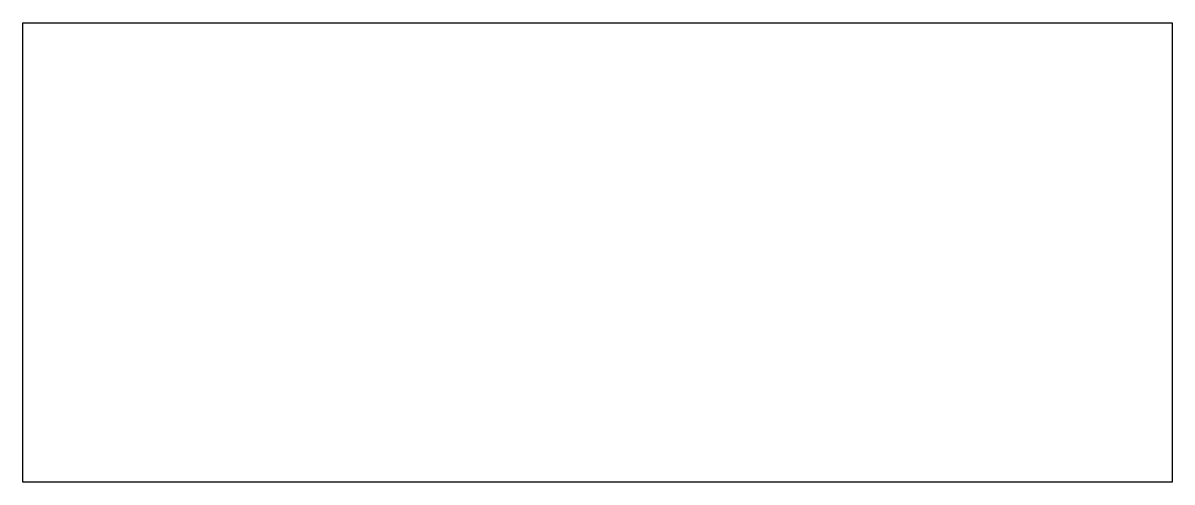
# Model space of a CAD drawing. Header units: millimetres. Extents: x 1553 to 3612, y 1113 to 1937.
import ezdxf

# ---------------------------------------------------------------- set-up
doc = ezdxf.new("R2010")
doc.units = ezdxf.units.MM

msp = doc.modelspace()

# ---------------------------------------------------------------- linework, layer by layer
msp.add_lwpolyline([(1553.1, 1936.5), (3612.3, 1936.5), (3612.3, 1113), (1553.1, 1113)], close=True)

doc.saveas('drawing.dxf')
